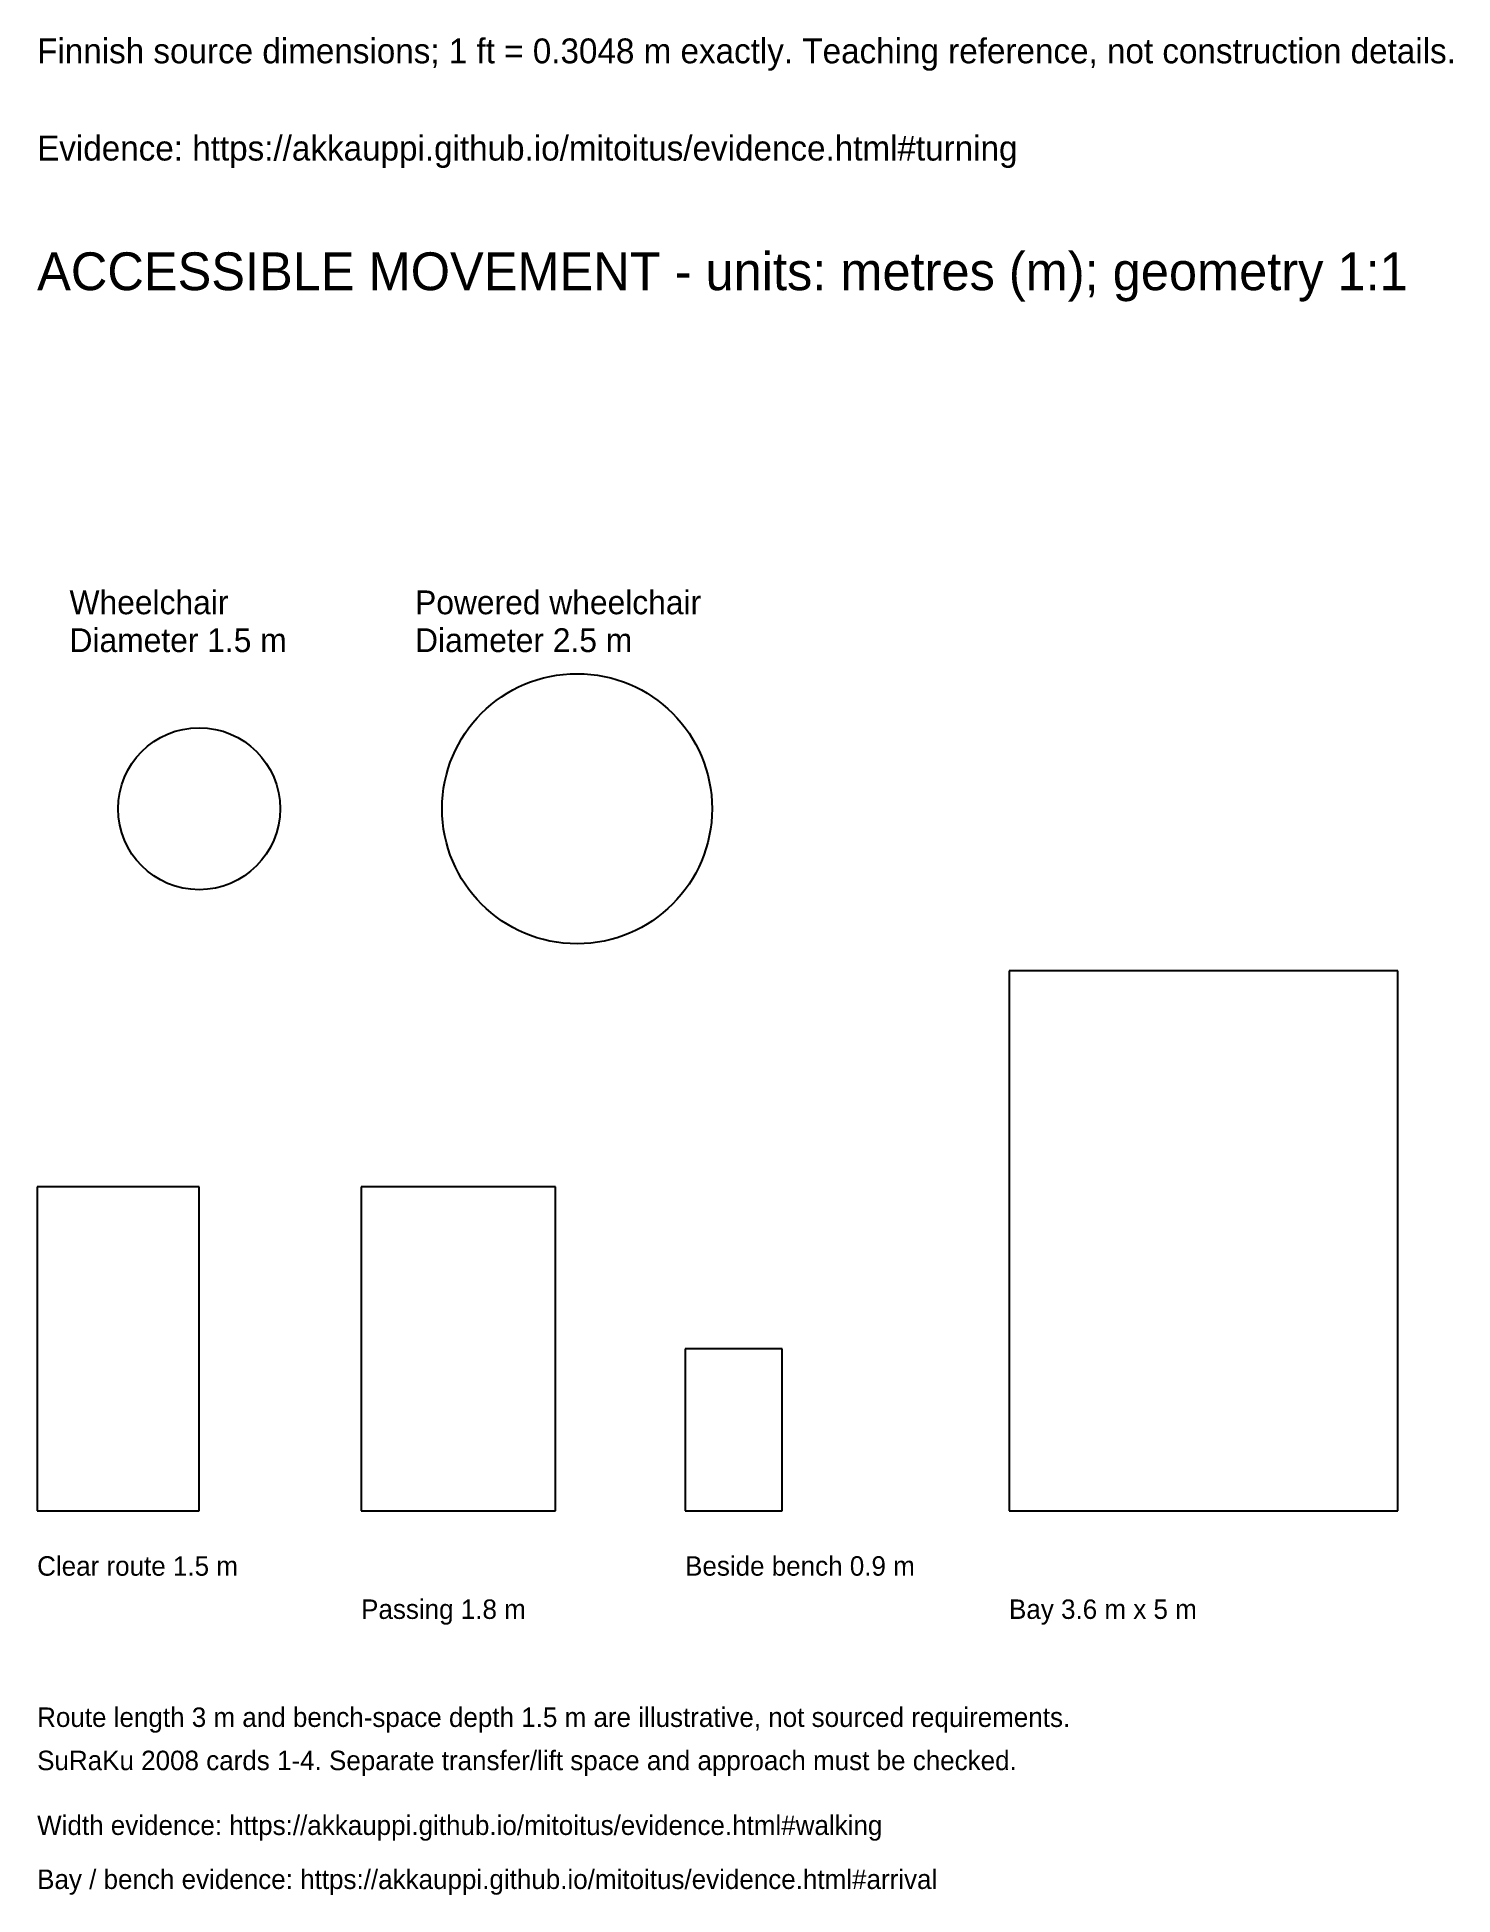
# Model space of a CAD drawing. Header units: metres. Extents: x 0 to 13.1, y -8.6 to 8.6.
import ezdxf

# ---------------------------------------------------------------- set-up
doc = ezdxf.new("R2010")
doc.units = ezdxf.units.M
doc.layers.add('ANNOTATION', color=7, linetype='Continuous')
doc.layers.add('REFERENCE', color=7, linetype='Continuous')

msp = doc.modelspace()

# ---------------------------------------------------------------- linework, layer by layer
at = {"layer": 'REFERENCE'}
for p, q in [((12.6, 0), (9, 0)), ((9, 0), (9, -5)), ((12.6, -5), (12.6, 0)), ((1.5, -2), (0, -2)), ((0, -2), (0, -5)), ((1.5, -5), (1.5, -2)), ((4.8, -2), (3, -2)), ((3, -2), (3, -5)), ((4.8, -5), (4.8, -2)), ((6.9, -3.5), (6, -3.5)), ((6, -3.5), (6, -5)), ((6.9, -5), (6.9, -3.5)), ((0, -5), (1.5, -5)), ((3, -5), (4.8, -5)), ((6, -5), (6.9, -5)), ((9, -5), (12.6, -5))]:
    msp.add_line(p, q, dxfattribs=at)
for centre, radius in [((5, 1.5), 1.25), ((1.5, 1.5), 0.75)]:
    msp.add_circle(centre, radius, dxfattribs=at)

# ---------------------------------------------------------------- texts
at = {"layer": 'ANNOTATION'}
for s, height, p in [('Finnish source dimensions; 1 ft = 0.3048 m exactly. Teaching reference, not construction details.', 0.23, (0, 8.4)), ('Evidence: https://akkauppi.github.io/mitoitus/evidence.html#turning', 0.23, (0, 7.5)), ('ACCESSIBLE MOVEMENT - units: metres (m); geometry 1:1', 0.35, (0, 6.3)), ('Wheelchair', 0.22, (0.3, 3.3)), ('Powered wheelchair', 0.22, (3.5, 3.3)), ('Diameter 1.5 m', 0.22, (0.3, 2.95)), ('Diameter 2.5 m', 0.22, (3.5, 2.95)), ('Clear route 1.5 m', 0.18, (0, -5.6)), ('Beside bench 0.9 m', 0.18, (6, -5.6)), ('Passing 1.8 m', 0.18, (3, -6)), ('Bay 3.6 m x 5 m', 0.18, (9, -6)), ('Route length 3 m and bench-space depth 1.5 m are illustrative, not sourced requirements.', 0.18, (0, -7)), ('SuRaKu 2008 cards 1-4. Separate transfer/lift space and approach must be checked.', 0.18, (0, -7.4)), ('Width evidence: https://akkauppi.github.io/mitoitus/evidence.html#walking', 0.18, (0, -8)), ('Bay / bench evidence: https://akkauppi.github.io/mitoitus/evidence.html#arrival', 0.18, (0, -8.5))]:
    msp.add_text(s, height=height, dxfattribs=at).set_placement(p)

doc.saveas('drawing.dxf')
